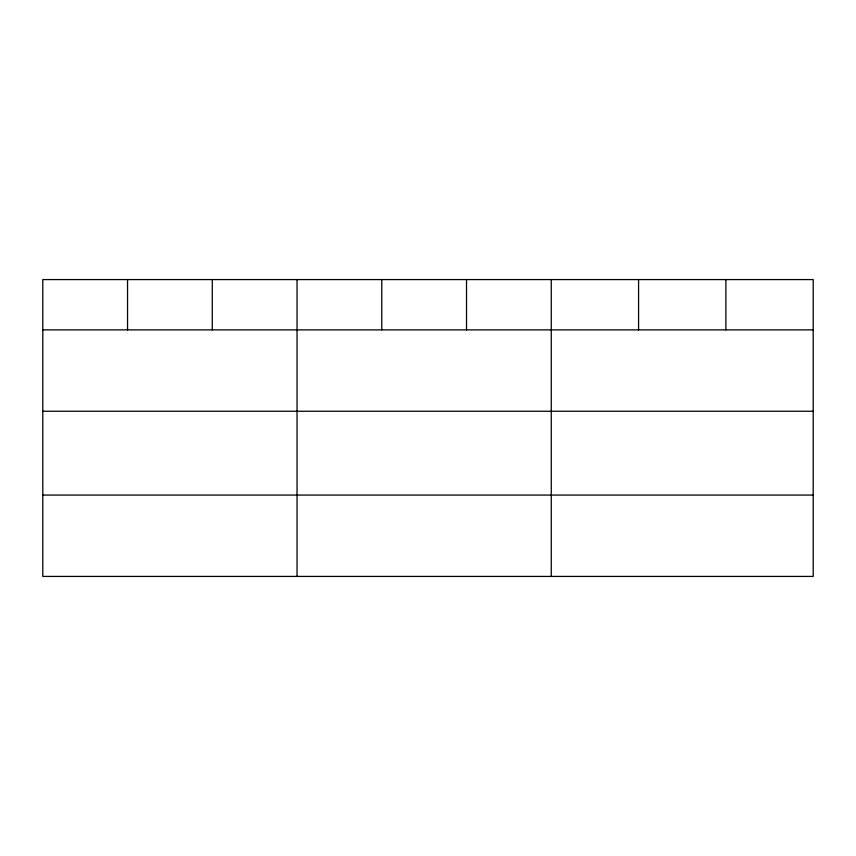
<?xml version="1.0" encoding="UTF-8"?>
<svg xmlns="http://www.w3.org/2000/svg" width="856" height="856" viewBox="0 0 856 856"><rect width="100%" height="100%" fill="white"/><g stroke="black" fill="none" stroke-linecap="round" stroke-linejoin="round"><path stroke-width="1.28" d="M813.2 411.244L813.2 279.57L42.8 279.57L42.8 576.43L813.2 576.43L813.2 411.244L42.8 411.244M42.8 329.881L813.2 329.881M42.8 495.068L813.2 495.068M725.888 279.57L725.888 329.881M638.576 279.57L638.576 329.881M551.264 279.57L551.264 576.43M466.52 279.57L466.52 329.881M381.776 279.57L381.776 329.881M297.032 279.57L297.032 576.43M212.288 279.57L212.288 329.881M127.544 279.57L127.544 329.881"/></g></svg>
